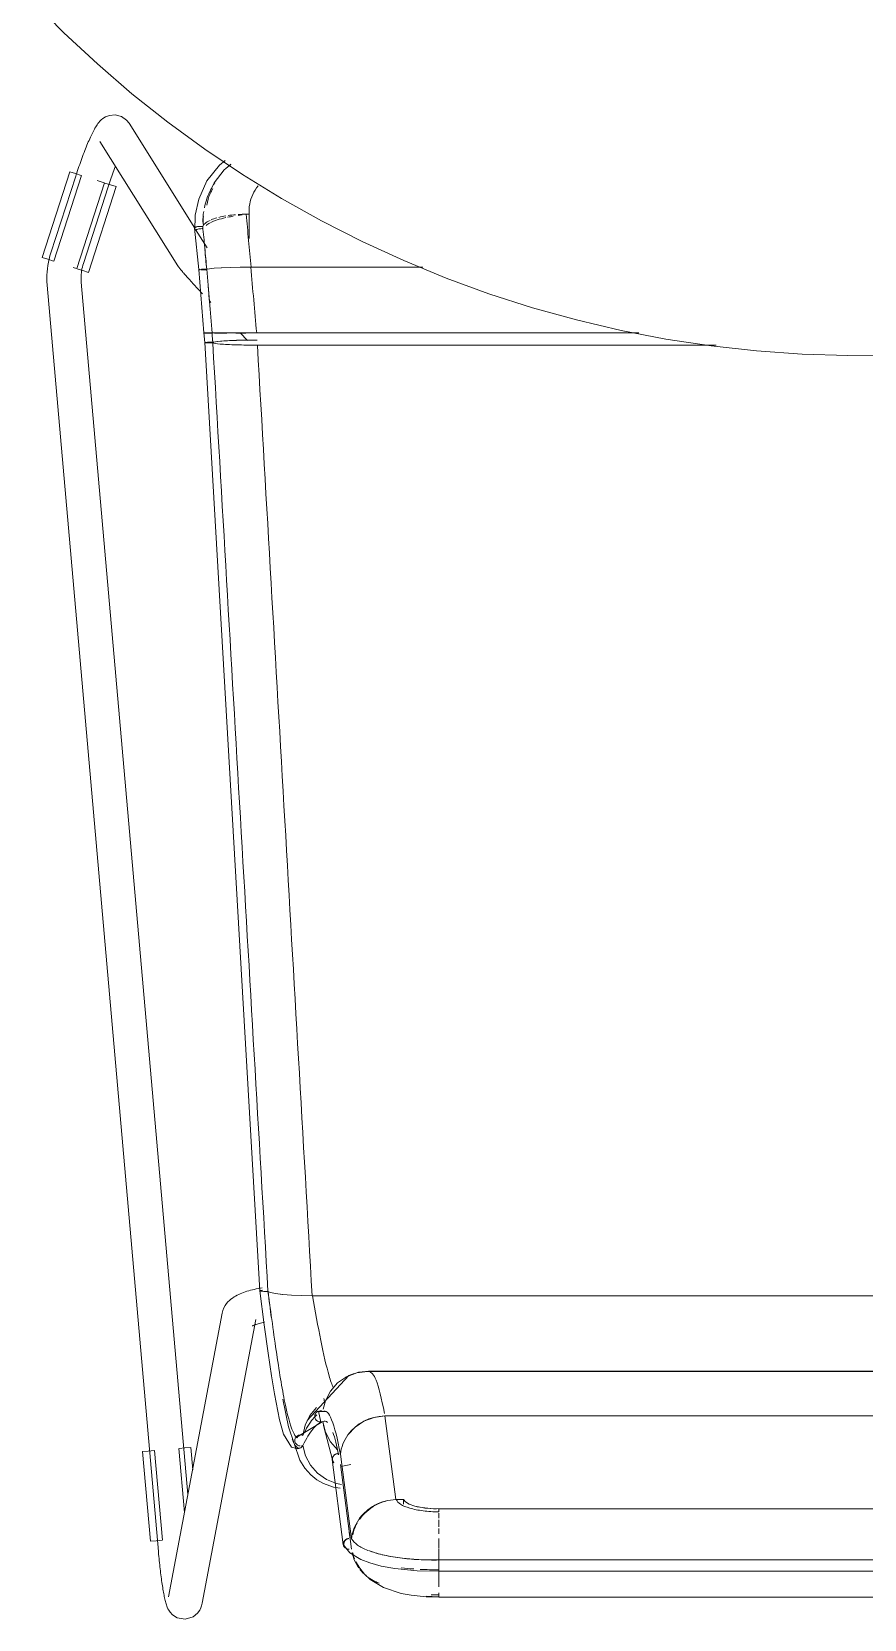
# Model space of a CAD drawing. Header units: millimetres. Extents: x 155927 to 295199, y -4084 to 97293.
# Drawn here: x 162512 to 162804, y 30365 to 30921 of the extents above; entities that cross this region are included whole.
import ezdxf

# ---------------------------------------------------------------- set-up
doc = ezdxf.new("R2010")
doc.units = ezdxf.units.MM
doc.header["$MEASUREMENT"] = 0
doc.layers.add('I-FURN', color=8, linetype='CONTINUOUS', lineweight=9)

msp = doc.modelspace()

# ---------------------------------------------------------------- linework, layer by layer
at = {"layer": 'I-FURN'}
for p, q in [((162512.5, 30932.12), (162523.75, 30920.74)), ((162523.75, 30920.74), (162535.45, 30909.83)), ((162535.45, 30909.83), (162547.57, 30899.39)), ((162547.57, 30899.39), (162560.1, 30889.45)), ((162537.42, 30890.73), (162536.79, 30890.21)), ((162538.33, 30891.3), (162537.42, 30890.73)), ((162539.71, 30891.82), (162538.33, 30891.3)), ((162541.68, 30891.99), (162539.71, 30891.82)), ((162543.91, 30891.41), (162541.68, 30891.99)), ((162545.64, 30890.18), (162543.91, 30891.41)), ((162533.48, 30885.14), (162533.25, 30884.65)), ((162533.71, 30885.62), (162533.48, 30885.14)), ((162533.94, 30886.07), (162533.71, 30885.62)), ((162534.17, 30886.51), (162533.94, 30886.07)), ((162534.4, 30886.94), (162534.17, 30886.51)), ((162534.63, 30887.35), (162534.4, 30886.94)), ((162534.87, 30887.75), (162534.63, 30887.35)), ((162535.11, 30888.14), (162534.87, 30887.75)), ((162535.36, 30888.53), (162535.11, 30888.14)), ((162535.64, 30888.92), (162535.36, 30888.53)), ((162535.95, 30889.32), (162535.64, 30888.92)), ((162536.32, 30889.75), (162535.95, 30889.32)), ((162536.79, 30890.21), (162536.32, 30889.75)), ((162545.64, 30890.18), (162546.54, 30889.06)), ((162569.57, 30852.29), (162546.54, 30889.06)), ((162560.1, 30889.45), (162573.02, 30880.01)), ((162531.05, 30879.46), (162530.8, 30878.8)), ((162531.3, 30880.1), (162531.05, 30879.46)), ((162531.55, 30880.72), (162531.3, 30880.1)), ((162531.8, 30881.33), (162531.55, 30880.72)), ((162532.05, 30881.93), (162531.8, 30881.33)), ((162532.29, 30882.51), (162532.05, 30881.93)), ((162532.54, 30883.07), (162532.29, 30882.51)), ((162532.78, 30883.61), (162532.54, 30883.07)), ((162533.01, 30884.14), (162532.78, 30883.61)), ((162533.25, 30884.65), (162533.01, 30884.14)), ((162536.37, 30882.69), (162563.67, 30839.1)), ((162573.02, 30880.01), (162586.31, 30871.1)), ((162529.02, 30873.93), (162528.77, 30873.2)), ((162529.27, 30874.65), (162529.02, 30873.93)), ((162529.52, 30875.37), (162529.27, 30874.65)), ((162529.78, 30876.07), (162529.52, 30875.37)), ((162530.03, 30876.77), (162529.78, 30876.07)), ((162530.29, 30877.46), (162530.03, 30876.77)), ((162530.54, 30878.14), (162530.29, 30877.46)), ((162530.8, 30878.8), (162530.54, 30878.14)), ((162541.73, 30873.8), (162541.5, 30873.18)), ((162578.16, 30874.39), (162573.83, 30868.86)), ((162580.2, 30876.02), (162578.16, 30874.39)), ((162582.23, 30874.67), (162579.9, 30872.72)), ((162516.17, 30842.08), (162525.86, 30872.09)), ((162527.88, 30870.54), (162519.17, 30843.72)), ((162520.21, 30840.78), (162529.9, 30870.79)), ((162525.86, 30872.09), (162527.81, 30871.46)), ((162527.81, 30871.46), (162529.78, 30870.82)), ((162528.03, 30870.99), (162527.88, 30870.54)), ((162528.27, 30871.73), (162528.03, 30870.99)), ((162528.52, 30872.47), (162528.27, 30871.73)), ((162537.97, 30868.18), (162528.28, 30838.17)), ((162528.77, 30873.2), (162528.52, 30872.47)), ((162537.87, 30868.21), (162535.39, 30869.01)), ((162538.09, 30868.14), (162540.06, 30867.51)), ((162539.86, 30868.54), (162539.63, 30867.85)), ((162540.09, 30869.22), (162539.86, 30868.54)), ((162540.32, 30869.9), (162540.09, 30869.22)), ((162540.56, 30870.57), (162540.32, 30869.9)), ((162540.79, 30871.24), (162540.56, 30870.57)), ((162541.03, 30871.9), (162540.79, 30871.24)), ((162541.26, 30872.54), (162541.03, 30871.9)), ((162541.5, 30873.18), (162541.26, 30872.54)), ((162573.83, 30868.86), (162570.92, 30862.54)), ((162576.4, 30868.15), (162574.49, 30864.46)), ((162579.9, 30872.72), (162576.4, 30868.15)), ((162586.31, 30871.1), (162599.94, 30862.73)), ((162530.58, 30840.01), (162539.29, 30866.83)), ((162532.32, 30836.87), (162542.01, 30866.87)), ((162539.4, 30867.16), (162539.29, 30866.83)), ((162539.63, 30867.85), (162539.4, 30867.16)), ((162540.06, 30867.51), (162542.01, 30866.87)), ((162570.92, 30862.54), (162569.71, 30856.9)), ((162599.94, 30862.73), (162613.9, 30854.9)), ((162587.57, 30857.22), (162588.62, 30857.22)), ((162588.57, 30858.46), (162588.57, 30848.71)), ((162570.92, 30837.84), (162569.5, 30852.33)), ((162569.71, 30856.9), (162569.62, 30851.44)), ((162573.84, 30845.48), (162569.8, 30851.92)), ((162613.9, 30854.9), (162628.16, 30847.65)), ((162628.16, 30847.65), (162642.69, 30840.97)), ((162518.12, 30841.45), (162516.17, 30842.08)), ((162518.3, 30840.4), (162518.11, 30839.28)), ((162520.09, 30840.82), (162518.12, 30841.45)), ((162518.55, 30841.52), (162518.3, 30840.4)), ((162518.83, 30842.62), (162518.55, 30841.52)), ((162519.17, 30843.72), (162518.83, 30842.62)), ((162642.69, 30840.97), (162657.49, 30834.87)), ((162517.79, 30835.87), (162517.77, 30834.73)), ((162517.77, 30834.73), (162517.8, 30833.59)), ((162517.85, 30837.01), (162517.79, 30835.87)), ((162517.95, 30838.15), (162517.85, 30837.01)), ((162518.11, 30839.28), (162517.95, 30838.15)), ((162528.18, 30838.21), (162527.02, 30838.58)), ((162530.37, 30837.5), (162528.4, 30838.14)), ((162529.77, 30834.77), (162529.78, 30835.44)), ((162529.79, 30834.11), (162529.77, 30834.77)), ((162529.78, 30835.44), (162529.81, 30836.1)), ((162529.81, 30836.1), (162529.87, 30836.76)), ((162529.87, 30836.76), (162529.96, 30837.41)), ((162529.96, 30837.41), (162530.07, 30838.07)), ((162530.07, 30838.07), (162530.21, 30838.71)), ((162530.21, 30838.71), (162530.38, 30839.35)), ((162532.32, 30836.87), (162530.37, 30837.5)), ((162530.38, 30839.35), (162530.57, 30839.99)), ((162530.57, 30839.99), (162530.58, 30840.01)), ((162563.67, 30839.1), (162563.89, 30838.78)), ((162563.89, 30838.78), (162564.07, 30838.52)), ((162564.07, 30838.52), (162564.25, 30838.29)), ((162564.25, 30838.29), (162564.42, 30838.07)), ((162564.42, 30838.07), (162564.6, 30837.85)), ((162564.6, 30837.85), (162564.79, 30837.62)), ((162564.79, 30837.62), (162564.99, 30837.38)), ((162564.99, 30837.38), (162565.21, 30837.13)), ((162565.21, 30837.13), (162565.43, 30836.86)), ((162565.43, 30836.86), (162565.68, 30836.58)), ((162565.68, 30836.58), (162565.94, 30836.28)), ((162565.94, 30836.28), (162566.21, 30835.98)), ((162566.21, 30835.98), (162566.49, 30835.65)), ((162566.49, 30835.65), (162566.8, 30835.32)), ((162566.8, 30835.32), (162567.11, 30834.97)), ((162567.11, 30834.97), (162567.44, 30834.6)), ((162570.99, 30837.86), (162570.92, 30837.84)), ((162570.92, 30837.84), (162570.99, 30837.81)), ((162570.93, 30837.84), (162571, 30837.86)), ((162572.75, 30815.64), (162570.93, 30837.84)), ((162570.99, 30837.81), (162570.93, 30837.84)), ((162571.18, 30837.89), (162570.99, 30837.86)), ((162570.99, 30837.81), (162571.17, 30837.79)), ((162571.18, 30837.79), (162570.99, 30837.81)), ((162571.17, 30837.79), (162571.47, 30837.77)), ((162571.48, 30837.91), (162571.18, 30837.89)), ((162571.47, 30837.77), (162571.18, 30837.79)), ((162571.19, 30837.89), (162571.48, 30837.91)), ((162571.86, 30837.93), (162571.48, 30837.91)), ((162571.48, 30837.91), (162571.87, 30837.93)), ((162571.85, 30837.75), (162572.3, 30837.74)), ((162572.3, 30837.74), (162571.85, 30837.75)), ((162572.31, 30837.94), (162571.86, 30837.93)), ((162571.87, 30837.93), (162572.32, 30837.94)), ((162572.3, 30837.74), (162572.79, 30837.73)), ((162572.79, 30837.73), (162572.3, 30837.74)), ((162572.8, 30837.94), (162572.31, 30837.94)), ((162572.32, 30837.94), (162572.81, 30837.94)), ((162572.79, 30837.73), (162573.29, 30837.74)), ((162573.29, 30837.74), (162572.79, 30837.73)), ((162573.3, 30837.94), (162572.8, 30837.94)), ((162572.81, 30837.94), (162573.31, 30837.94)), ((162573.29, 30837.74), (162573.76, 30837.74)), ((162573.76, 30837.74), (162573.29, 30837.74)), ((162573.77, 30837.93), (162573.3, 30837.94)), ((162573.31, 30837.94), (162573.78, 30837.93)), ((162574.66, 30838.12), (162573.77, 30837.93)), ((162573.78, 30837.93), (162574.66, 30838.12)), ((162576.4, 30838.3), (162574.66, 30838.12)), ((162574.66, 30838.12), (162576.38, 30838.3)), ((162576.38, 30838.3), (162578.84, 30838.45)), ((162578.88, 30838.45), (162576.4, 30838.3)), ((162578.88, 30838.45), (162581.91, 30838.57)), ((162581.98, 30838.57), (162578.88, 30838.45)), ((162581.97, 30838.57), (162585.42, 30838.64)), ((162585.41, 30838.64), (162581.98, 30838.57)), ((162589.27, 30838.67), (162585.51, 30838.64)), ((162585.51, 30838.64), (162589.15, 30838.67)), ((162649.39, 30838.67), (162589.27, 30838.67)), ((162589.27, 30838.67), (162649.39, 30838.67)), ((162657.49, 30834.87), (162672.51, 30829.37)), ((162517.8, 30833.59), (162517.88, 30832.45)), ((162517.88, 30832.45), (162517.88, 30832.4)), ((162517.88, 30832.4), (162556.83, 30389.08)), ((162529.83, 30833.45), (162529.79, 30834.11)), ((162567.12, 30409.1), (162529.84, 30833.45)), ((162567.44, 30834.6), (162567.78, 30834.22)), ((162567.78, 30834.22), (162568.14, 30833.83)), ((162568.14, 30833.83), (162568.51, 30833.43)), ((162568.51, 30833.43), (162568.89, 30833.02)), ((162568.89, 30833.02), (162569.28, 30832.59)), ((162569.28, 30832.59), (162569.68, 30832.16)), ((162569.68, 30832.16), (162570.1, 30831.71)), ((162570.1, 30831.71), (162570.52, 30831.26)), ((162570.52, 30831.26), (162570.95, 30830.8)), ((162570.95, 30830.8), (162571.39, 30830.33)), ((162571.39, 30830.33), (162571.84, 30829.85)), ((162571.84, 30829.85), (162572.3, 30829.37)), ((162672.51, 30829.37), (162687.74, 30824.48)), ((162574.66, 30826.88), (162575.14, 30826.37)), ((162687.74, 30824.48), (162703.16, 30820.2)), ((162703.16, 30820.2), (162718.74, 30816.54)), ((162572.75, 30815.64), (162573.02, 30812.28)), ((162572.82, 30815.63), (162572.75, 30815.64)), ((162572.75, 30815.64), (162572.82, 30815.64)), ((162572.82, 30815.64), (162572.75, 30815.64)), ((162572.75, 30815.64), (162572.82, 30815.63)), ((162572.82, 30815.64), (162573.01, 30815.64)), ((162573, 30815.64), (162572.82, 30815.64)), ((162573.01, 30815.63), (162572.82, 30815.63)), ((162572.82, 30815.63), (162573.01, 30815.63)), ((162573.3, 30815.64), (162573, 30815.64)), ((162573.01, 30815.64), (162573.3, 30815.64)), ((162573.31, 30815.63), (162573.01, 30815.63)), ((162573.01, 30815.63), (162573.3, 30815.63)), ((162573.3, 30815.64), (162573.68, 30815.64)), ((162573.68, 30815.64), (162573.3, 30815.64)), ((162573.3, 30815.63), (162573.68, 30815.63)), ((162573.69, 30815.63), (162573.31, 30815.63)), ((162573.68, 30815.64), (162574.13, 30815.64)), ((162574.13, 30815.64), (162573.68, 30815.64)), ((162573.68, 30815.63), (162574.14, 30815.63)), ((162574.14, 30815.63), (162573.69, 30815.63)), ((162574.13, 30815.64), (162574.62, 30815.64)), ((162574.62, 30815.64), (162574.13, 30815.64)), ((162574.63, 30815.63), (162574.14, 30815.63)), ((162574.14, 30815.63), (162574.63, 30815.63)), ((162574.62, 30815.64), (162575.12, 30815.64)), ((162575.12, 30815.64), (162574.62, 30815.64)), ((162575.13, 30815.63), (162574.63, 30815.63)), ((162574.63, 30815.63), (162575.12, 30815.63)), ((162575.12, 30815.64), (162575.59, 30815.64)), ((162575.59, 30815.64), (162575.12, 30815.64)), ((162575.12, 30815.63), (162575.6, 30815.63)), ((162575.6, 30815.63), (162575.13, 30815.63)), ((162575.59, 30815.64), (162576.48, 30815.66)), ((162576.47, 30815.66), (162575.59, 30815.64)), ((162576.77, 30812.59), (162575.87, 30812.38)), ((162578.22, 30815.67), (162576.47, 30815.66)), ((162576.48, 30815.66), (162578.22, 30815.67)), ((162576.49, 30815.61), (162578.24, 30815.6)), ((162578.25, 30815.6), (162576.5, 30815.61)), ((162578.52, 30812.78), (162576.77, 30812.59)), ((162580.73, 30815.68), (162578.22, 30815.67)), ((162578.23, 30815.67), (162580.73, 30815.68)), ((162578.24, 30815.6), (162580.74, 30815.59)), ((162580.75, 30815.59), (162578.25, 30815.6)), ((162581.02, 30812.94), (162578.52, 30812.78)), ((162580.73, 30815.68), (162583.86, 30815.69)), ((162583.86, 30815.69), (162580.73, 30815.68)), ((162584.14, 30813.07), (162581.02, 30812.94)), ((162583.86, 30815.69), (162587.43, 30815.7)), ((162587.43, 30815.7), (162583.86, 30815.69)), ((162587.42, 30815.57), (162583.87, 30815.58)), ((162583.87, 30815.58), (162587.42, 30815.57)), ((162587.69, 30813.14), (162584.14, 30813.07)), ((162585.42, 30815.69), (162587.99, 30813.02)), ((162587.43, 30815.7), (162591.22, 30815.7)), ((162591.22, 30815.7), (162587.43, 30815.7)), ((162591.37, 30813.17), (162587.69, 30813.14)), ((162591.22, 30815.7), (162724.96, 30815.7)), ((162724.96, 30815.7), (162591.22, 30815.7)), ((162718.74, 30816.54), (162734.44, 30813.51)), ((162734.44, 30813.51), (162750.26, 30811.1)), ((162573.09, 30812.31), (162573.03, 30812.28)), ((162592.31, 30480.37), (162573.03, 30812.28)), ((162573.03, 30812.28), (162573.09, 30812.25)), ((162573.28, 30812.33), (162573.09, 30812.31)), ((162573.09, 30812.25), (162573.28, 30812.22)), ((162573.58, 30812.35), (162573.28, 30812.33)), ((162573.28, 30812.22), (162573.57, 30812.2)), ((162573.57, 30812.2), (162573.95, 30812.18)), ((162573.96, 30812.37), (162573.58, 30812.35)), ((162573.95, 30812.18), (162574.4, 30812.17)), ((162574.41, 30812.38), (162573.96, 30812.37)), ((162574.4, 30812.17), (162574.89, 30812.17)), ((162574.9, 30812.39), (162574.41, 30812.38)), ((162574.89, 30812.17), (162575.39, 30812.17)), ((162575.4, 30812.39), (162574.9, 30812.39)), ((162575.39, 30812.17), (162575.86, 30812.18)), ((162575.87, 30812.38), (162575.4, 30812.39)), ((162575.86, 30812.18), (162576.75, 30811.97)), ((162576.75, 30811.97), (162578.5, 30811.77)), ((162578.5, 30811.77), (162581, 30811.61)), ((162581, 30811.61), (162584.13, 30811.49)), ((162584.13, 30811.49), (162587.7, 30811.41)), ((162587.7, 30811.41), (162591.48, 30811.38)), ((162591.48, 30811.38), (162752.05, 30811.38)), ((162752.05, 30811.38), (162591.48, 30811.38)), ((162750.26, 30811.1), (162766.16, 30809.34)), ((162766.16, 30809.34), (162782.12, 30808.2)), ((162782.12, 30808.2), (162798.11, 30807.71)), ((162798.11, 30807.71), (162814.11, 30807.86)), ((162584.37, 30478.82), (162584.92, 30479.1)), ((162584.92, 30479.1), (162585.48, 30479.35)), ((162585.48, 30479.35), (162586.05, 30479.58)), ((162586.05, 30479.58), (162586.63, 30479.8)), ((162586.63, 30479.8), (162587.23, 30480.01)), ((162587.23, 30480.01), (162587.83, 30480.2)), ((162587.83, 30480.2), (162588.45, 30480.39)), ((162588.45, 30480.39), (162589.08, 30480.56)), ((162589.08, 30480.56), (162589.72, 30480.72)), ((162589.72, 30480.72), (162590.38, 30480.87)), ((162590.38, 30480.87), (162591.04, 30481.02)), ((162591.04, 30481.02), (162591.73, 30481.15)), ((162591.73, 30481.15), (162592.42, 30481.28)), ((162592.31, 30480.37), (162592.37, 30480.42)), ((162592.38, 30480.42), (162592.32, 30480.37)), ((162592.32, 30480.37), (162593.87, 30468.51)), ((162592.42, 30481.28), (162593.12, 30481.39)), ((162592.85, 30480.52), (162592.56, 30480.47)), ((162592.56, 30480.47), (162592.85, 30480.52)), ((162592.58, 30480.26), (162592.88, 30480.22)), ((162592.88, 30480.22), (162592.58, 30480.26)), ((162593.23, 30480.55), (162592.85, 30480.52)), ((162592.85, 30480.52), (162593.23, 30480.55)), ((162592.88, 30480.22), (162593.27, 30480.19)), ((162593.26, 30480.19), (162592.88, 30480.22)), ((162593.72, 30480.17), (162593.26, 30480.19)), ((162593.27, 30480.19), (162593.72, 30480.17)), ((162593.72, 30480.17), (162594.21, 30480.16)), ((162594.21, 30480.16), (162593.72, 30480.17)), ((162594.21, 30480.16), (162594.71, 30480.16)), ((162594.71, 30480.16), (162594.21, 30480.16)), ((162594.71, 30480.16), (162595.18, 30480.18)), ((162595.18, 30480.18), (162594.71, 30480.16)), ((162596.08, 30479.78), (162595.18, 30480.18)), ((162595.18, 30480.18), (162596.08, 30479.78)), ((162597.82, 30479.41), (162596.08, 30479.78)), ((162596.08, 30479.78), (162597.83, 30479.41)), ((162600.29, 30479.1), (162597.83, 30479.41)), ((162597.83, 30479.41), (162600.33, 30479.1)), ((162603.38, 30478.86), (162600.32, 30479.1)), ((162600.33, 30479.1), (162603.43, 30478.86)), ((162579.12, 30472.52), (162579.38, 30473.51)), ((162579.38, 30473.51), (162579.74, 30474.4)), ((162579.74, 30474.4), (162580.18, 30475.19)), ((162580.18, 30475.19), (162580.67, 30475.88)), ((162580.67, 30475.88), (162581.17, 30476.48)), ((162581.17, 30476.48), (162581.7, 30477)), ((162581.7, 30477), (162582.23, 30477.45)), ((162582.23, 30477.45), (162582.76, 30477.85)), ((162582.76, 30477.85), (162583.3, 30478.21)), ((162583.3, 30478.21), (162583.84, 30478.53)), ((162583.84, 30478.53), (162584.37, 30478.82)), ((162606.9, 30478.71), (162603.43, 30478.86)), ((162603.43, 30478.86), (162606.96, 30478.71)), ((162610.65, 30478.65), (162606.96, 30478.71)), ((162606.96, 30478.71), (162610.73, 30478.65)), ((162610.73, 30478.65), (162994.13, 30478.65)), ((162994.13, 30478.65), (162610.73, 30478.65)), ((162579.12, 30472.52), (162560.31, 30373.23)), ((162572.1, 30371), (162590.91, 30470.29)), ((162589.69, 30468.06), (162589.72, 30468.07)), ((162589.72, 30468.07), (162589.79, 30468.12)), ((162589.79, 30468.12), (162589.88, 30468.16)), ((162589.88, 30468.16), (162590.03, 30468.24)), ((162590.03, 30468.24), (162590.22, 30468.32)), ((162590.22, 30468.32), (162590.46, 30468.42)), ((162590.46, 30468.42), (162590.73, 30468.52)), ((162590.73, 30468.52), (162591.03, 30468.63)), ((162591.03, 30468.63), (162591.36, 30468.74)), ((162591.36, 30468.74), (162591.73, 30468.84)), ((162591.73, 30468.84), (162592.12, 30468.95)), ((162592.12, 30468.95), (162592.55, 30469.06)), ((162592.55, 30469.06), (162592.99, 30469.16)), ((162592.99, 30469.16), (162593.46, 30469.26)), ((162593.46, 30469.26), (162593.95, 30469.36)), ((162593.87, 30468.51), (162595.22, 30458.58)), ((162595.22, 30458.58), (162596.41, 30450.56)), ((162622.36, 30450.13), (162626.83, 30451.86)), ((162626.25, 30451.68), (162622.68, 30450.31)), ((162622.68, 30450.3), (162626.25, 30451.67)), ((162623.46, 30450.73), (162625.39, 30451.43)), ((162626.25, 30451.67), (162630.04, 30452.15)), ((162630.04, 30452.15), (162626.25, 30451.68)), ((162626.83, 30451.86), (162630.58, 30452.3)), ((162630.04, 30452.15), (162974.82, 30452.15)), ((162974.82, 30452.15), (162630.04, 30452.15)), ((162669.49, 30452.3), (162630.58, 30452.3)), ((162974.29, 30452.3), (162669.49, 30452.3)), ((162596.41, 30450.56), (162597.44, 30444.25)), ((162608.86, 30435.03), (162623.46, 30450.73)), ((162619.54, 30448.14), (162617.03, 30445.27)), ((162617.04, 30445.26), (162619.55, 30448.13)), ((162622.68, 30450.31), (162619.54, 30448.14)), ((162619.55, 30448.13), (162622.68, 30450.3)), ((162597.44, 30444.25), (162599.24, 30435.23)), ((162600.42, 30442.45), (162602.33, 30432.79)), ((162615.28, 30441.87), (162614.49, 30438.9)), ((162617.03, 30445.27), (162615.28, 30441.87)), ((162615.29, 30441.87), (162617.04, 30445.26)), ((162599.24, 30435.23), (162600.65, 30430.23)), ((162609.8, 30436.71), (162608.16, 30433.38)), ((162608.17, 30433.38), (162609.81, 30436.7)), ((162612.2, 30439.54), (162609.8, 30436.71)), ((162609.81, 30436.7), (162612.21, 30439.54)), ((162611.61, 30436.9), (162611.54, 30436.4)), ((162611.54, 30436.4), (162611.61, 30435.91)), ((162611.55, 30436.4), (162611.62, 30436.89)), ((162611.62, 30435.91), (162611.55, 30436.4)), ((162611.8, 30437.36), (162611.61, 30436.9)), ((162611.61, 30435.91), (162611.8, 30435.45)), ((162611.62, 30436.89), (162611.8, 30437.36)), ((162611.8, 30435.45), (162611.62, 30435.91)), ((162611.8, 30437.36), (162612.1, 30437.76)), ((162612.09, 30437.76), (162611.8, 30437.36)), ((162612.1, 30435.05), (162611.8, 30435.45)), ((162611.8, 30435.45), (162612.09, 30435.05)), ((162612.48, 30438.07), (162612.09, 30437.76)), ((162612.09, 30435.05), (162612.48, 30434.73)), ((162612.1, 30437.76), (162612.48, 30438.07)), ((162612.48, 30434.74), (162612.1, 30435.05)), ((162612.93, 30438.28), (162612.48, 30438.07)), ((162612.48, 30438.07), (162612.93, 30438.27)), ((162612.93, 30434.54), (162612.48, 30434.74)), ((162612.48, 30434.73), (162612.93, 30434.53)), ((162612.57, 30438.13), (162615.45, 30438.17)), ((162612.87, 30438.26), (162613.71, 30434.37)), ((162612.93, 30438.27), (162613.42, 30438.36)), ((162613.42, 30438.36), (162612.93, 30438.28)), ((162613.42, 30438.36), (162613.92, 30438.32)), ((162613.92, 30438.32), (162613.42, 30438.36)), ((162613.92, 30438.32), (162614.39, 30438.16)), ((162614.39, 30438.16), (162613.92, 30438.32)), ((162614.39, 30434.65), (162613.92, 30434.49)), ((162613.92, 30434.49), (162614.39, 30434.65)), ((162614.49, 30433.92), (162614.39, 30434.65)), ((162614.39, 30434.65), (162615.28, 30430.94)), ((162614.74, 30432.8), (162614.42, 30434.67)), ((162628.76, 30434.76), (162625.65, 30432.68)), ((162632.3, 30436.07), (162628.76, 30434.76)), ((162636.07, 30436.55), (162632.3, 30436.07)), ((162639.93, 30407.27), (162636.07, 30436.55)), ((162636.07, 30436.55), (162968.79, 30436.55)), ((162968.79, 30436.55), (162636.07, 30436.55)), ((162600.65, 30430.23), (162603.42, 30425.59)), ((162602.33, 30432.79), (162606.31, 30421.08)), ((162604.75, 30428.84), (162614.14, 30434.55)), ((162605.08, 30429.33), (162604.79, 30428.93)), ((162604.8, 30428.93), (162605.09, 30429.33)), ((162605.46, 30429.65), (162605.08, 30429.33)), ((162605.09, 30429.33), (162605.46, 30429.65)), ((162605.46, 30429.65), (162605.91, 30429.86)), ((162605.91, 30429.86), (162605.46, 30429.65)), ((162605.91, 30429.86), (162606.4, 30429.95)), ((162606.4, 30429.95), (162605.91, 30429.86)), ((162606.4, 30429.95), (162606.9, 30429.92)), ((162606.9, 30429.92), (162606.4, 30429.95)), ((162606.9, 30429.92), (162607.38, 30429.77)), ((162607.38, 30429.77), (162606.9, 30429.92)), ((162607.38, 30429.77), (162608.17, 30433.38)), ((162608.16, 30433.38), (162607.38, 30429.77)), ((162613.42, 30434.45), (162612.93, 30434.54)), ((162612.93, 30434.53), (162613.42, 30434.45)), ((162613.92, 30434.49), (162613.42, 30434.45)), ((162613.42, 30434.45), (162613.92, 30434.49)), ((162617.71, 30421.19), (162614.74, 30432.8)), ((162615.28, 30430.94), (162617.03, 30427.54)), ((162625.65, 30432.68), (162623.16, 30429.94)), ((162551.25, 30424.1), (162553.3, 30424.28)), ((162554.01, 30392.69), (162551.25, 30424.1)), ((162553.3, 30424.28), (162555.36, 30424.46)), ((162558.25, 30393.06), (162555.49, 30424.47)), ((162563.93, 30425.21), (162565.91, 30402.73)), ((162564.06, 30425.22), (162566.12, 30425.4)), ((162566.12, 30425.4), (162568.17, 30425.58)), ((162568.86, 30417.69), (162568.17, 30425.58)), ((162603.42, 30425.59), (162605.61, 30425.06)), ((162604.61, 30428.47), (162604.55, 30427.98)), ((162604.55, 30427.98), (162604.63, 30427.5)), ((162604.56, 30427.98), (162604.62, 30428.47)), ((162604.63, 30427.5), (162604.56, 30427.98)), ((162604.79, 30428.93), (162604.61, 30428.47)), ((162604.62, 30428.47), (162604.8, 30428.93)), ((162604.82, 30427.05), (162604.63, 30427.5)), ((162604.63, 30427.5), (162604.82, 30427.05)), ((162605.12, 30426.65), (162604.82, 30427.05)), ((162604.82, 30427.05), (162605.12, 30426.65)), ((162605.51, 30426.35), (162605.12, 30426.65)), ((162605.12, 30426.65), (162605.51, 30426.34)), ((162605.97, 30426.15), (162605.51, 30426.35)), ((162605.51, 30426.34), (162605.97, 30426.15)), ((162605.61, 30425.06), (162606.52, 30425.36)), ((162606.46, 30426.08), (162605.97, 30426.15)), ((162605.97, 30426.15), (162606.46, 30426.07)), ((162607.43, 30426.28), (162606.96, 30426.12)), ((162606.96, 30426.12), (162607.43, 30426.28)), ((162607.43, 30426.28), (162608.33, 30422.65)), ((162617.03, 30427.54), (162619.54, 30424.67)), ((162606.31, 30421.08), (162608.13, 30418.25)), ((162608.13, 30418.25), (162610.12, 30416.01)), ((162608.33, 30422.65), (162610.07, 30419.33)), ((162610.07, 30419.33), (162612.55, 30416.51)), ((162617.75, 30421.97), (162617.68, 30421.5)), ((162617.68, 30421.5), (162617.75, 30421.03)), ((162621.55, 30391.49), (162617.7, 30421.27)), ((162617.94, 30422.41), (162617.75, 30421.97)), ((162617.75, 30421.03), (162617.94, 30420.59)), ((162618.23, 30422.79), (162617.94, 30422.41)), ((162617.94, 30420.59), (162618.23, 30420.2)), ((162618.62, 30423.1), (162618.23, 30422.79)), ((162619.07, 30423.29), (162618.62, 30423.1)), ((162619.56, 30423.37), (162619.07, 30423.29)), ((162620.06, 30423.33), (162619.56, 30423.37)), ((162620.53, 30423.17), (162624.37, 30393.47)), ((162624.39, 30389.93), (162620.55, 30419.63)), ((162620.67, 30418.85), (162624.16, 30419.53)), ((162610.12, 30416.01), (162612.29, 30414.23)), ((162612.29, 30414.23), (162614.56, 30412.89)), ((162612.55, 30416.51), (162615.64, 30414.33)), ((162615.64, 30414.34), (162612.55, 30416.5)), ((162614.56, 30412.89), (162618.16, 30411.59)), ((162615.64, 30414.33), (162619.15, 30412.93)), ((162619.15, 30412.93), (162620.89, 30412.56)), ((162620.9, 30412.57), (162619.16, 30412.94)), ((162618.16, 30411.59), (162620.43, 30411.3)), ((162642.65, 30407.34), (162639.93, 30407.27)), ((162642.65, 30407.34), (162642.65, 30405.68)), ((162643.29, 30406.48), (162642.65, 30407.34)), ((162644.64, 30405.69), (162643.29, 30406.48)), ((162646.62, 30405.02), (162644.64, 30405.69)), ((162649.12, 30404.51), (162646.62, 30405.02)), ((162651.97, 30404.19), (162649.12, 30404.51)), ((162655, 30404.08), (162651.97, 30404.19)), ((162949.86, 30404.08), (162655, 30404.08)), ((162655, 30404.02), (162949.86, 30404.02)), ((162655, 30400.76), (162655, 30402.5)), ((162623.62, 30395.9), (162623.94, 30393.46)), ((162655, 30397.71), (162655, 30400.17)), ((162655, 30395.35), (162655, 30397.19)), ((162556.06, 30392.87), (162554.01, 30392.69)), ((162558.12, 30393.05), (162556.06, 30392.87)), ((162621.91, 30390.99), (162623.8, 30388.61)), ((162655, 30390.16), (162655, 30393.72)), ((162556.84, 30388.92), (162556.83, 30389.08)), ((162556.91, 30388.17), (162556.84, 30388.92)), ((162556.98, 30387.42), (162556.91, 30388.17)), ((162557.05, 30386.67), (162556.98, 30387.42)), ((162557.13, 30385.93), (162557.05, 30386.67)), ((162557.2, 30385.19), (162557.13, 30385.93)), ((162557.28, 30384.46), (162557.2, 30385.19)), ((162623.8, 30388.61), (162627.63, 30386.31)), ((162625.94, 30385.5), (162627.27, 30383.23)), ((162627.63, 30386.31), (162630.8, 30385.11)), ((162630.34, 30389.45), (162633.77, 30388.35)), ((162630.8, 30385.11), (162634.84, 30384.03)), ((162633.77, 30388.35), (162638.2, 30387.39)), ((162638.2, 30387.39), (162642.22, 30386.79)), ((162642.22, 30386.79), (162648.78, 30386.26)), ((162648.78, 30386.26), (162655, 30386.18)), ((162655, 30389.97), (162655, 30386.15)), ((162655, 30386.15), (162655, 30389.97)), ((162949.86, 30386.18), (162655, 30386.18)), ((162655, 30382.22), (162655, 30386.07)), ((162655, 30386.07), (162655, 30385.85)), ((162655, 30385.85), (162655, 30385.52)), ((162655, 30385.52), (162655, 30385.1)), ((162655, 30385.1), (162655, 30384.63)), ((162655, 30384.63), (162655, 30384.13)), ((162557.36, 30383.73), (162557.28, 30384.46)), ((162557.44, 30383.01), (162557.36, 30383.73)), ((162557.53, 30382.3), (162557.44, 30383.01)), ((162557.61, 30381.6), (162557.53, 30382.3)), ((162557.7, 30380.91), (162557.61, 30381.6)), ((162557.78, 30380.24), (162557.7, 30380.91)), ((162557.87, 30379.58), (162557.78, 30380.24)), ((162557.96, 30378.93), (162557.87, 30379.58)), ((162627.27, 30383.23), (162628.94, 30381.16)), ((162628.94, 30381.16), (162630.91, 30379.33)), ((162630.91, 30379.33), (162635.63, 30376.46)), ((162634.84, 30384.03), (162639.56, 30383.17)), ((162639.56, 30383.17), (162647.44, 30382.37)), ((162647.44, 30382.37), (162655, 30382.22)), ((162655, 30384.13), (162655, 30383.63)), ((162655, 30383.63), (162655, 30383.18)), ((162655, 30383.18), (162655, 30382.79)), ((162655, 30382.79), (162655, 30382.49)), ((162655, 30382.49), (162655, 30382.29)), ((162655, 30382.46), (162655, 30379.44)), ((162655, 30379.45), (162655, 30382.46)), ((162655, 30382.29), (162655, 30382.22)), ((162655, 30382.22), (162949.86, 30382.22)), ((162655, 30376.7), (162655, 30379.28)), ((162558.05, 30378.29), (162557.96, 30378.93)), ((162558.14, 30377.67), (162558.05, 30378.29)), ((162558.23, 30377.07), (162558.14, 30377.67)), ((162558.32, 30376.48), (162558.23, 30377.07)), ((162558.41, 30375.92), (162558.32, 30376.48)), ((162558.51, 30375.36), (162558.41, 30375.92)), ((162558.6, 30374.83), (162558.51, 30375.36)), ((162558.7, 30374.32), (162558.6, 30374.83)), ((162558.79, 30373.82), (162558.7, 30374.32)), ((162558.89, 30373.34), (162558.79, 30373.82)), ((162635.63, 30376.46), (162641.78, 30374.43)), ((162641.78, 30374.43), (162645.28, 30373.78)), ((162645.28, 30373.78), (162650.49, 30373.26)), ((162655, 30373.2), (162655, 30374.67)), ((162558.98, 30372.88), (162558.89, 30373.34)), ((162559.08, 30372.44), (162558.98, 30372.88)), ((162559.18, 30372.01), (162559.08, 30372.44)), ((162559.28, 30371.6), (162559.18, 30372.01)), ((162559.39, 30371.2), (162559.28, 30371.6)), ((162559.51, 30370.8), (162559.39, 30371.2)), ((162559.63, 30370.41), (162559.51, 30370.8)), ((162559.77, 30370), (162559.63, 30370.41)), ((162559.94, 30369.58), (162559.77, 30370)), ((162560.16, 30369.1), (162559.94, 30369.58)), ((162560.46, 30368.54), (162560.16, 30369.1)), ((162560.94, 30367.84), (162560.46, 30368.54)), ((162570.54, 30367.56), (162571.29, 30368.64)), ((162571.29, 30368.64), (162571.66, 30369.44)), ((162571.66, 30369.44), (162571.87, 30370.06)), ((162571.87, 30370.06), (162572.01, 30370.58)), ((162572.01, 30370.58), (162572.1, 30371)), ((162650.49, 30373.26), (162655, 30373.18)), ((162655, 30373.35), (162655, 30373.18)), ((162655, 30373.18), (162949.86, 30373.18)), ((162561.8, 30366.93), (162560.94, 30367.84)), ((162563.45, 30365.89), (162561.8, 30366.93)), ((162566.21, 30365.4), (162563.45, 30365.89)), ((162568.96, 30366.24), (162566.21, 30365.4)), ((162568.96, 30366.24), (162570.54, 30367.56))]:
    msp.add_line(p, q, dxfattribs=at)
for centre, major_axis, ratio, start_param, end_param in [((162636.2, 30421.48), (15.78, 0), 0.955139, 1.579038, 2.545717), ((162636.2, 30421.48), (15.78, 0), 0.955139, 2.545839, 2.787386), ((162619.65, 30421.5), (1.96, 0), 0.955139, 1.359855, 3.903556), ((162636.2, 30421.48), (15.78, 0), 0.955139, 2.787556, 3.029056), ((162655, 30388.93), (0, 15.75), 0.000004, 0.290246, 0.472486), ((162655, 30377.46), (12.4, 0), 0.287441, 4.492176, 4.712389)]:
    msp.add_ellipse(centre, major_axis=major_axis, ratio=ratio, start_param=start_param, end_param=end_param, dxfattribs=at)
for points in [[(162580.83, 30873.55), (162581.26, 30873.95), (162581.71, 30874.34), (162582.17, 30874.72)], [(162572.37, 30854.42), (162572.39, 30855.68), (162572.48, 30856.94), (162572.67, 30858.18)], [(162581.22, 30856.75), (162582.07, 30856.88), (162582.94, 30856.99), (162583.86, 30857.05)], [(162586.16, 30856.98), (162585.68, 30856.93), (162585.21, 30856.87), (162584.75, 30856.8)], [(162584.79, 30857.12), (162585.7, 30857.18), (162586.62, 30857.21), (162587.57, 30857.22)], [(162589.27, 30838.67), (162588.96, 30841.8), (162588.37, 30848.05), (162587.83, 30854.19), (162587.57, 30857.22)], [(162588.62, 30857.22), (162588.58, 30857.73), (162588.56, 30858.23), (162588.56, 30858.74)], [(162572.34, 30852.89), (162572.48, 30853.28), (162573.05, 30854.03), (162574.19, 30854.73), (162574.89, 30855.05)], [(162573.77, 30837.93), (162573.53, 30840.46), (162573.05, 30845.49), (162572.58, 30850.44), (162572.34, 30852.89)], [(162572.57, 30856.4), (162572.46, 30855.51), (162572.44, 30854.61), (162572.44, 30853.71)], [(162574.92, 30854.2), (162574.28, 30853.88), (162573.89, 30853.57), (162573.56, 30853.24)], [(162580.39, 30856.01), (162578.32, 30855.53), (162576.26, 30854.95), (162575.17, 30854.31)], [(162575.34, 30855.25), (162575.93, 30855.5), (162576.59, 30855.73), (162577.32, 30855.94)], [(162577.99, 30856.12), (162578.73, 30856.31), (162579.54, 30856.47), (162580.37, 30856.62)], [(162583.05, 30856.54), (162582.37, 30856.42), (162581.71, 30856.29), (162581.05, 30856.15)], [(162573.74, 30837.93), (162573.51, 30840.24), (162573.28, 30842.56), (162573.06, 30844.83)], [(162573.78, 30837.93), (162574.08, 30834.22), (162574.68, 30826.8), (162575.29, 30819.36), (162575.59, 30815.64)], [(162590.18, 30827.19), (162589.84, 30831.02), (162589.5, 30834.85), (162589.15, 30838.67)], [(162591.22, 30815.7), (162590.87, 30819.53), (162590.53, 30823.37), (162590.18, 30827.19)], [(162575.86, 30812.18), (162575.81, 30812.76), (162575.73, 30813.91), (162575.64, 30815.07), (162575.59, 30815.64)], [(162575.87, 30812.38), (162575.82, 30812.92), (162575.73, 30814), (162575.64, 30815.09), (162575.6, 30815.63)], [(162575.86, 30812.18), (162579.08, 30756.77), (162585.52, 30646.01), (162591.96, 30535.42), (162595.18, 30480.18)], [(162601.07, 30644.89), (162597.87, 30700.35), (162594.67, 30755.86), (162591.48, 30811.38)], [(162610.65, 30478.65), (162607.46, 30534.01), (162604.26, 30589.43), (162601.07, 30644.89)], [(162596.38, 30470.81), (162595.99, 30473.91), (162595.59, 30477.04), (162595.2, 30480.17)], [(162630.58, 30452.3), (162630.4, 30452.3), (162630.22, 30452.25), (162630.04, 30452.15)], [(162614.95, 30441.22), (162614.89, 30441.68), (162614.83, 30442.15), (162614.78, 30442.62)], [(162620.53, 30423.17), (162619.5, 30428.68), (162617.46, 30436.74), (162615.41, 30438.71), (162614.39, 30438.16)], [(162616.02, 30434.23), (162615.48, 30434.8), (162614.93, 30434.94), (162614.39, 30434.65)], [(162619.9, 30422.96), (162619.24, 30426.09), (162618.58, 30429.01), (162617.92, 30430.73)], [(162639.93, 30407.27), (162638.64, 30407.23), (162636.14, 30406.87), (162632.54, 30405.46), (162629.39, 30403.27), (162626.86, 30400.43), (162625.1, 30397.09), (162624.52, 30394.71), (162624.37, 30393.47)], [(162655, 30402.96), (162653.11, 30402.99), (162649.37, 30403.25), (162644.58, 30404.21), (162641.25, 30405.6), (162640.31, 30406.7), (162640.18, 30407.26)], [(162646.63, 30404.97), (162648.68, 30404.43), (162651.4, 30404.14), (162654.17, 30404.05)], [(162624.83, 30394.99), (162625.14, 30396.38), (162625.65, 30397.74), (162626.34, 30399)], [(162630.16, 30389.51), (162628.7, 30390.08), (162626.24, 30391.35), (162624.93, 30392.75), (162624.57, 30393.48)], [(162625.46, 30386.59), (162625.2, 30387.25), (162625.04, 30387.92), (162624.89, 30388.61)], [(162627.38, 30382.85), (162628.01, 30382.06), (162628.72, 30381.32), (162629.5, 30380.67)], [(162646.2, 30383), (162644.72, 30383.11), (162643.27, 30383.25), (162641.85, 30383.43)], [(162655, 30382.75), (162652.79, 30382.71), (162650.58, 30382.75), (162648.4, 30382.86)], [(162655, 30373.27), (162653.43, 30373.27), (162651.92, 30373.34), (162650.49, 30373.48)]]:
    msp.add_open_spline(points, degree=3, dxfattribs=at)
for points, knots in [([(162572.92, 30859.46), (162573.36, 30861.58), (162574.36, 30864.63), (162575.97, 30867.37), (162576.54, 30868.22)], [0.1763318, 0.1763318, 0.1763318, 0.1763318, 0.3333333, 0.4065754, 0.4065754, 0.4065754, 0.4065754]), ([(162575.87, 30866.23), (162575.53, 30865.64), (162574.5, 30863.79), (162574.01, 30861.81), (162573.78, 30860.43)], [0.6175454, 0.6175454, 0.6175454, 0.6175454, 0.6666667, 0.7702374, 0.7702374, 0.7702374, 0.7702374]), ([(162588.62, 30857.22), (162588.41, 30859.6), (162589.04, 30863.21), (162590.96, 30866.21), (162591.73, 30867.11)], [0, 0, 0, 0, 0.3333333, 0.5, 0.5, 0.5, 0.5]), ([(162569.55, 30852.48), (162569.57, 30852.5), (162569.61, 30852.55), (162569.72, 30852.62), (162569.91, 30852.72), (162570.23, 30852.83), (162570.63, 30852.9), (162570.98, 30852.93), (162571.36, 30852.95), (162571.8, 30852.95), (162572.16, 30852.91), (162572.34, 30852.89)], [0.5555556, 0.5555556, 0.5555556, 0.5555556, 0.5833333, 0.6180556, 0.6527778, 0.7222222, 0.7916667, 0.8263889, 0.8611111, 0.9305556, 1, 1, 1, 1]), ([(162572.44, 30852.15), (162572.22, 30852.16), (162571.73, 30852.16), (162570.98, 30852.07), (162570.31, 30851.92), (162569.88, 30851.74), (162569.73, 30851.63), (162569.68, 30851.58)], [-1, -1, -1, -1, -0.90625, -0.8125, -0.71875, -0.625, -0.5625, -0.5625, -0.5625, -0.5625]), ([(162574.27, 30831.63), (162574.41, 30829.99), (162574.85, 30824.66), (162575.29, 30819.32), (162575.6, 30815.63)], [0.2766114, 0.2766114, 0.2766114, 0.2766114, 0.5, 1, 1, 1, 1]), ([(162575.87, 30812.38), (162576.16, 30812.52), (162577.55, 30812.73), (162580.9, 30812.95), (162584.06, 30813.07), (162587.62, 30813.15), (162590.13, 30813.17), (162591.37, 30813.17)], [-1, -1, -1, -1, -0.6666667, -0.5, -0.3333333, -0.1666667, -0.003964, -0.003964, -0.003964, -0.003964]), ([(162573.02, 30812.28), (162573.02, 30812.3), (162573.16, 30812.32), (162573.56, 30812.36), (162573.94, 30812.37), (162574.4, 30812.38), (162574.9, 30812.39), (162575.4, 30812.39), (162575.72, 30812.38), (162575.87, 30812.38)], [-0.5, -0.5, -0.5, -0.5, -0.375, -0.3125, -0.25, -0.1875, -0.125, -0.0625, 0, 0, 0, 0]), ([(162575.86, 30812.18), (162575.64, 30812.17), (162575.14, 30812.16), (162574.51, 30812.17), (162574.05, 30812.18), (162573.64, 30812.19), (162573.18, 30812.23), (162573.02, 30812.26), (162573.02, 30812.28)], [-1, -1, -1, -1, -0.90625, -0.8125, -0.765625, -0.71875, -0.625, -0.501507, -0.501507, -0.501507, -0.501507]), ([(162591.48, 30811.38), (162590.2, 30811.38), (162587.65, 30811.4), (162584.05, 30811.48), (162580.88, 30811.6), (162577.52, 30811.82), (162576.14, 30812.03), (162575.86, 30812.18)], [-1, -1, -1, -1, -0.833333, -0.666667, -0.5, -0.333333, 0, 0, 0, 0]), ([(162605.55, 30428.89), (162605.14, 30429.08), (162603.72, 30430.68), (162601.28, 30438.98), (162598.23, 30457.42), (162596.2, 30472.63), (162595.18, 30480.18)], [0.1500589, 0.1500589, 0.1500589, 0.1500589, 0.25, 0.5, 0.75, 1, 1, 1, 1]), ([(162618.03, 30446.38), (162617.54, 30447.53), (162616.08, 30451.77), (162613.65, 30462.48), (162611.7, 30473.26), (162610.73, 30478.65)], [0.375, 0.375, 0.375, 0.375, 0.5, 0.75, 1, 1, 1, 1]), ([(162635.92, 30437.43), (162634.96, 30442.71), (162633.18, 30450.23), (162631.4, 30451.88), (162630.58, 30452.08)], [0.0258721, 0.0258721, 0.0258721, 0.0258721, 0.5, 0.9107153, 0.9107153, 0.9107153, 0.9107153]), ([(162612.26, 30436.9), (162611.8, 30436.5), (162610.17, 30434.83), (162608.55, 30432.18), (162607.38, 30429.77)], [0.3036932, 0.3036932, 0.3036932, 0.3036932, 0.5, 1, 1, 1, 1]), ([(162613.71, 30434.37), (162612.77, 30433.9), (162610.68, 30432.11), (162608.59, 30428.68), (162607.43, 30426.28)], [0.0974617, 0.0974617, 0.0974617, 0.0974617, 0.5, 1, 1, 1, 1]), ([(162607.43, 30426.28), (162606.41, 30424.73), (162605.15, 30424.95), (162603.89, 30427.86), (162603.66, 30428.49)], [0, 0, 0, 0, 0.25, 0.3070827, 0.3070827, 0.3070827, 0.3070827]), ([(162627.21, 30400.35), (162628.64, 30402.41), (162631.58, 30404.91), (162635.16, 30406.48), (162636.4, 30406.72)], [-0.6666667, -0.6666667, -0.6666667, -0.6666667, -0.3333333, -0.1666667, -0.1666667, -0.1666667, -0.1666667]), ([(162623.52, 30393.65), (162623.37, 30393.65), (162623.15, 30393.62), (162622.86, 30393.54), (162622.59, 30393.43), (162622.28, 30393.23), (162621.96, 30392.92), (162621.72, 30392.55), (162621.59, 30392.2), (162621.54, 30391.89), (162621.54, 30391.61), (162621.57, 30391.35), (162621.64, 30391.1), (162621.76, 30390.85), (162621.95, 30390.55), (162622.27, 30390.24), (162622.67, 30390.03), (162623.02, 30389.93), (162623.28, 30389.89), (162623.45, 30389.88), (162623.52, 30389.88)], [0.1111111, 0.1111111, 0.1111111, 0.1111111, 0.1666667, 0.1944444, 0.2222222, 0.2777778, 0.3333333, 0.3888889, 0.4444444, 0.4791667, 0.5138889, 0.5486111, 0.5833333, 0.6180556, 0.6527778, 0.7222222, 0.7916667, 0.8263889, 0.8611111, 0.8888889, 0.8888889, 0.8888889, 0.8888889]), ([(162623.61, 30389.9), (162623.44, 30389.91), (162623.16, 30389.95), (162622.77, 30390.09), (162622.36, 30390.35), (162621.9, 30390.87), (162621.65, 30391.73), (162621.88, 30392.52), (162622.27, 30393.05), (162622.66, 30393.37), (162622.96, 30393.51), (162623.12, 30393.56)], [-0.875, -0.875, -0.875, -0.875, -0.8125, -0.765625, -0.71875, -0.625, -0.5, -0.375, -0.3125, -0.25, -0.1875, -0.1875, -0.1875, -0.1875]), ([(162624.6, 30388.72), (162624.76, 30387.99), (162625.32, 30386.11), (162626.28, 30384.36), (162626.99, 30383.36)], [0.0634811, 0.0634811, 0.0634811, 0.0634811, 0.1666667, 0.3333333, 0.3333333, 0.3333333, 0.3333333]), ([(162655, 30386.15), (162652.66, 30386.11), (162648, 30386.18), (162641.16, 30386.81), (162635.05, 30387.9), (162631.83, 30388.91), (162630.34, 30389.45)], [0.0000052, 0.0000052, 0.0000052, 0.0000052, 0.1666667, 0.3333333, 0.5, 0.6602535, 0.6602535, 0.6602535, 0.6602535]), ([(162630.3, 30380.05), (162631.03, 30379.52), (162632.28, 30378.81), (162633.61, 30378.18), (162634.12, 30377.98)], [0.5455526, 0.5455526, 0.5455526, 0.5455526, 0.6666667, 0.739481, 0.739481, 0.739481, 0.739481])]:
    msp.add_open_spline(points, degree=3, knots=knots, dxfattribs=at)

doc.saveas('drawing.dxf')
